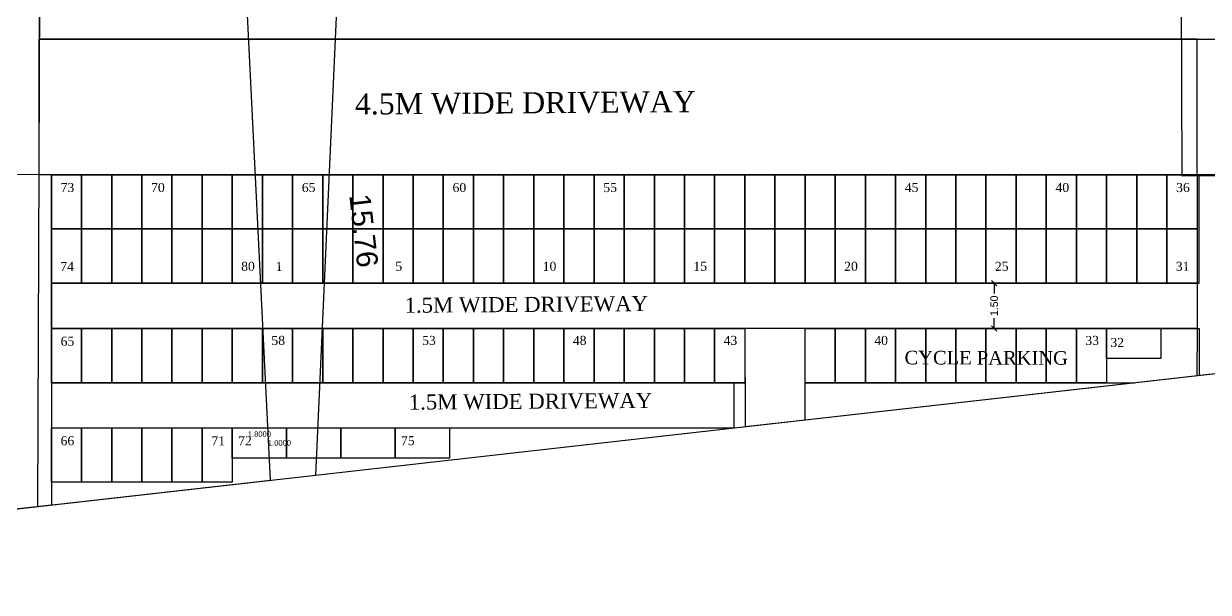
# Model space of a CAD drawing. Header units: metres. Extents: x 0 to 2231, y 0 to 2243.
# Drawn here: x 1913.99 to 1953.29, y 2143.89 to 2162.76 of the extents above; entities that cross this region are included whole.
import ezdxf

# ---------------------------------------------------------------- set-up
doc = ezdxf.new("R2010")
doc.units = ezdxf.units.M
for name, color, linetype in [('AS_AT_SITE', 6, 'Continuous'), ('BLK_1_FLR_0_STAIR_3_LANDING_2', 7, 'Continuous'), ('BLK_1_LVL_0_SIDE_SETBACK2', 102, 'Continuous'), ('BLK_2_LVL_0_FRONT_SETBACK', 2, 'Continuous'), ('CYCLE_PARKING', 250, 'Continuous'), ('FMB_OR_PLR', 70, 'Continuous'), ('INTERNAL_VEHICULAR_ACCESS_DIST', 161, 'Continuous'), ('PLOT_BOUNDARY', 70, 'Continuous'), ('SUPER_IMPOSED', 5, 'Continuous'), ('TWO_WHEELER_DRIVE_WAY', 7, 'Continuous'), ('TWO_WHEELER_PARKING', 2, 'Continuous')]:
    doc.layers.add(name, color=color, linetype=linetype)
doc.styles.get("Standard").update_dxf_attribs({"font": 'arial.ttf'})
doc.styles.add('style3', font='times.ttf', dxfattribs={"height": 500})
doc.dimstyles.get("Standard").update_dxf_attribs({"dimtxt": 0.18, "dimasz": 0.18, "dimexe": 0.18, "dimexo": 0.0625, "dimgap": 0.09, "dimtad": 0, "dimtih": 1, "dimtoh": 1, "dimdec": 4, "dimzin": 0, "dimdsep": 46, "dimtxsty": 'Standard', "dimcen": 0.09, "dimadec": 0, "dimazin": 0, "dimtfac": 1, "dimtdec": 4, "dimtofl": 0, "dimtmove": 0, "dimatfit": 3, "dimfxl": 0, "dimtolj": 1, "dimtzin": 0, "dimarcsym": 0})
doc.dimstyles.new('STANDARD$0', dxfattribs={"dimtxt": 0.25, "dimasz": 0.18, "dimexe": 0.15, "dimexo": 0.15, "dimgap": 0.1, "dimtad": 0, "dimzin": 0, "dimdsep": 46, "dimtxsty": 'Standard', "dimblk": 'OBLIQUE', "dimcen": 0.0625, "dimdle": 0.02, "dimadec": 0, "dimazin": 0, "dimtfac": 1, "dimtix": 1, "dimtofl": 0, "dimtmove": 2, "dimatfit": 3, "dimldrblk": 'OBLIQUE', "dimfxl": 0, "dimtolj": 1, "dimtzin": 0, "dimarcsym": 0})

# ---------------------------------------------------------------- blocks, each defined once
blk = doc.blocks.new('*D378')
at = {"layer": 'Defpoints', "color": 0}
for p in [(2010.057, 2157.543), (1901.946, 2145.323), (1902.107, 2143.894)]:
    blk.add_point(p, dxfattribs=at)
at = {"color": 0, "insert": (1962.949, 2150.771), "char_height": 1.2, "attachment_point": 5, "rotation": 6.4491}
blk.add_mtext('\\A1;108.80', dxfattribs=at)
blk = doc.blocks.new('*D382')
at = {"layer": 'Defpoints', "color": 0}
for p in [(1920.911, 2149.349), (1922.711, 2149.349), (1922.711, 2149.142)]:
    blk.add_point(p, dxfattribs=at)
at = {"color": 0, "insert": (1921.811, 2149.142), "char_height": 0.18, "attachment_point": 5}
blk.add_mtext('\\A1;1.8000', dxfattribs=at)
blk = doc.blocks.new('*D383')
at = {"layer": 'Defpoints', "color": 0}
for p in [(1922.711, 2149.349), (1922.476, 2148.349), (1922.711, 2148.349)]:
    blk.add_point(p, dxfattribs=at)
at = {"color": 0, "insert": (1922.476, 2148.849), "char_height": 0.18, "attachment_point": 5}
blk.add_mtext('\\A1;1.0000', dxfattribs=at)
blk = doc.blocks.new('*D358')
at = {"color": 0, "lineweight": -2}
blk.add_line((1926.156, 2148.06), (1926.305, 2148.076), dxfattribs=at)
at = {"layer": 'Defpoints', "color": 0}
for p in [(1924.385, 2163.724), (1926.156, 2148.06), (1926.156, 2148.06)]:
    blk.add_point(p, dxfattribs=at)
at = {"color": 0, "insert": (1925.27, 2155.892), "char_height": 0.7, "attachment_point": 5, "rotation": 276.4491}
blk.add_mtext('\\A1;15.76', dxfattribs=at)
blk = doc.blocks.new('_Oblique')
at = {"color": 0, "lineweight": -2}
blk.add_line((-0.5, -0.5), (0.5, 0.5), dxfattribs=at)
blk = doc.blocks.new('*D532')
at = {"layer": 'Defpoints', "color": 0}
for p in [(1946.184, 2154.149), (1946.184, 2154.149), (1946.184, 2152.649)]:
    blk.add_point(p, dxfattribs=at)
at = {"layer": 'TWO_WHEELER_DRIVE_WAY', "color": 0, "lineweight": -2}
for p, q in [((1946.184, 2154.169), (1946.184, 2153.811)), ((1946.184, 2154.149), (1946.334, 2154.149)), ((1946.184, 2152.629), (1946.184, 2152.986)), ((1946.184, 2152.649), (1946.334, 2152.649))]:
    blk.add_line(p, q, dxfattribs=at)
at = {"layer": 'TWO_WHEELER_DRIVE_WAY', "color": 0, "lineweight": -2, "xscale": 0.18, "yscale": 0.18, "zscale": 0.18}
for p, rotation in [((1946.184, 2154.149), 90), ((1946.184, 2152.649), 270)]:
    blk.add_blockref('_Oblique', p, dxfattribs=dict(at, rotation=rotation))
at = {"layer": 'TWO_WHEELER_DRIVE_WAY', "color": 0, "insert": (1946.184, 2153.399), "char_height": 0.25, "attachment_point": 5, "rotation": 90}
blk.add_mtext('\\A1;1.50', dxfattribs=at)

msp = doc.modelspace()

# ---------------------------------------------------------------- linework, layer by layer
for p, q in [((1914.51939, 2162.24888), (1914.51939, 2163.80358)), ((1952.9786, 2157.74888), (1914.91109, 2157.74888)), ((1914.91109, 2157.74888), (1914.91109, 2154.14888)), ((1952.9786, 2154.14888), (1952.9786, 2157.74888)), ((1914.91109, 2154.14888), (1952.9786, 2154.14888)), ((1914.91109, 2152.64888), (1914.91109, 2150.84888)), ((1914.91109, 2152.64888), (1937.91109, 2152.64888)), ((1939.91109, 2152.64888), (1952.9786, 2152.64888)), ((1952.9786, 2152.64888), (1952.9786, 2151.0915)), ((1914.91109, 2150.84888), (1937.91109, 2150.84888)), ((1939.91109, 2150.84888), (1950.83225, 2150.84888)), ((1914.91109, 2149.34888), (1914.91109, 2146.78848)), ((1914.91109, 2149.34888), (1937.5622, 2149.34888))]:
    msp.add_line(p, q)
msp.add_lwpolyline([(1914.51939, 2162.24888), (1924.56232, 2162.24888), (2009.84002, 2162.24888)])
at = {"color": 1}
for points in [[(1940.91109, 2152.64888), (1939.91109, 2152.64888)], [(1939.91109, 2150.84888), (1940.91109, 2150.84888)]]:
    msp.add_lwpolyline(points, dxfattribs=at)
at = {"layer": 'AS_AT_SITE', "color": 6}
msp.add_lwpolyline([(2008.02037, 2201.69651), (1900.22037, 2201.69651), (1901.94556, 2145.3229), (2010.05707, 2157.54345)], close=True, dxfattribs=at)
at = {"layer": 'BLK_1_FLR_0_STAIR_3_LANDING_2', "color": 7}
msp.add_line((1952.91109, 2157.70467), (1952.91109, 2162.24888), dxfattribs=at)
at = {"layer": 'BLK_1_LVL_0_SIDE_SETBACK2', "color": 102}
msp.add_lwpolyline([(1924.38509, 2163.72404), (1923.66611, 2147.77812), (2000.12832, 2156.42114), (2000.12832, 2163.72404)], close=True, dxfattribs=at)
at = {"layer": 'BLK_2_LVL_0_FRONT_SETBACK', "color": 2}
msp.add_lwpolyline([(1914.51939, 2163.72404), (1914.45027, 2146.73639), (1922.18156, 2147.61031), (1921.38509, 2163.72404)], close=True, dxfattribs=at)
at = {"layer": 'CYCLE_PARKING', "color": 250, "ltscale": 0.3}
for points in [[(1914.91109, 2154.14888), (1914.91109, 2155.94888), (1915.91109, 2155.94888), (1915.91109, 2154.14888)], [(1915.91109, 2154.14888), (1915.91109, 2155.94888), (1916.91109, 2155.94888), (1916.91109, 2154.14888)], [(1916.91109, 2154.14888), (1916.91109, 2155.94888), (1917.91109, 2155.94888), (1917.91109, 2154.14888)], [(1917.91109, 2154.14888), (1917.91109, 2155.94888), (1918.91109, 2155.94888), (1918.91109, 2154.14888)], [(1918.91109, 2154.14888), (1918.91109, 2155.94888), (1919.91109, 2155.94888), (1919.91109, 2154.14888)], [(1919.91109, 2154.14888), (1919.91109, 2155.94888), (1920.91109, 2155.94888), (1920.91109, 2154.14888)], [(1920.91109, 2154.14888), (1920.91109, 2155.94888), (1921.91109, 2155.94888), (1921.91109, 2154.14888)], [(1914.91109, 2150.84888), (1914.91109, 2152.64888), (1915.91109, 2152.64888), (1915.91109, 2150.84888)], [(1915.91109, 2150.84888), (1915.91109, 2152.64888), (1916.91109, 2152.64888), (1916.91109, 2150.84888)], [(1916.91109, 2150.84888), (1916.91109, 2152.64888), (1917.91109, 2152.64888), (1917.91109, 2150.84888)], [(1917.91109, 2150.84888), (1917.91109, 2152.64888), (1918.91109, 2152.64888), (1918.91109, 2150.84888)], [(1918.91109, 2150.84888), (1918.91109, 2152.64888), (1919.91109, 2152.64888), (1919.91109, 2150.84888)], [(1919.91109, 2150.84888), (1919.91109, 2152.64888), (1920.91109, 2152.64888), (1920.91109, 2150.84888)], [(1920.91109, 2150.84888), (1920.91109, 2152.64888), (1921.91109, 2152.64888), (1921.91109, 2150.84888)], [(1921.91109, 2150.84888), (1921.91109, 2152.64888), (1922.91109, 2152.64888), (1922.91109, 2150.84888)], [(1922.91109, 2150.84888), (1922.91109, 2152.64888), (1923.91109, 2152.64888), (1923.91109, 2150.84888)], [(1923.91109, 2150.84888), (1923.91109, 2152.64888), (1924.91109, 2152.64888), (1924.91109, 2150.84888)], [(1924.91109, 2150.84888), (1924.91109, 2152.64888), (1925.91109, 2152.64888), (1925.91109, 2150.84888)], [(1925.91109, 2150.84888), (1925.91109, 2152.64888), (1926.91109, 2152.64888), (1926.91109, 2150.84888)], [(1926.91109, 2150.84888), (1926.91109, 2152.64888), (1927.91109, 2152.64888), (1927.91109, 2150.84888)], [(1927.91109, 2150.84888), (1927.91109, 2152.64888), (1928.91109, 2152.64888), (1928.91109, 2150.84888)], [(1928.91109, 2150.84888), (1928.91109, 2152.64888), (1929.91109, 2152.64888), (1929.91109, 2150.84888)], [(1929.91109, 2150.84888), (1929.91109, 2152.64888), (1930.91109, 2152.64888), (1930.91109, 2150.84888)], [(1930.91109, 2150.84888), (1930.91109, 2152.64888), (1931.91109, 2152.64888), (1931.91109, 2150.84888)], [(1931.91109, 2150.84888), (1931.91109, 2152.64888), (1932.91109, 2152.64888), (1932.91109, 2150.84888)], [(1932.91109, 2150.84888), (1932.91109, 2152.64888), (1933.91109, 2152.64888), (1933.91109, 2150.84888)], [(1933.91109, 2150.84888), (1933.91109, 2152.64888), (1934.91109, 2152.64888), (1934.91109, 2150.84888)], [(1934.91109, 2150.84888), (1934.91109, 2152.64888), (1935.91109, 2152.64888), (1935.91109, 2150.84888)], [(1935.91109, 2150.84888), (1935.91109, 2152.64888), (1936.91109, 2152.64888), (1936.91109, 2150.84888)], [(1936.91109, 2150.84888), (1936.91109, 2152.64888), (1937.91109, 2152.64888), (1937.91109, 2150.84888)], [(1939.91109, 2150.84888), (1939.91109, 2152.64888), (1940.91109, 2152.64888), (1940.91109, 2150.84888)], [(1940.91109, 2150.84888), (1940.91109, 2152.64888), (1941.91109, 2152.64888), (1941.91109, 2150.84888)], [(1941.91109, 2150.84888), (1941.91109, 2152.64888), (1942.91109, 2152.64888), (1942.91109, 2150.84888)], [(1942.91109, 2150.84888), (1942.91109, 2152.64888), (1943.91109, 2152.64888), (1943.91109, 2150.84888)], [(1943.91109, 2150.84888), (1943.91109, 2152.64888), (1944.91109, 2152.64888), (1944.91109, 2150.84888)], [(1944.91109, 2150.84888), (1944.91109, 2152.64888), (1945.91109, 2152.64888), (1945.91109, 2150.84888)], [(1945.91109, 2150.84888), (1945.91109, 2152.64888), (1946.91109, 2152.64888), (1946.91109, 2150.84888)], [(1946.91109, 2150.84888), (1946.91109, 2152.64888), (1947.91109, 2152.64888), (1947.91109, 2150.84888)], [(1947.91109, 2150.84888), (1947.91109, 2152.64888), (1948.91109, 2152.64888), (1948.91109, 2150.84888)], [(1948.91109, 2150.84888), (1948.91109, 2152.64888), (1949.91109, 2152.64888), (1949.91109, 2150.84888)], [(1951.71109, 2151.64888), (1949.91109, 2151.64888), (1949.91109, 2152.64888), (1951.71109, 2152.64888)], [(1914.91109, 2147.54888), (1914.91109, 2149.34888), (1915.91109, 2149.34888), (1915.91109, 2147.54888)], [(1915.91109, 2147.54888), (1915.91109, 2149.34888), (1916.91109, 2149.34888), (1916.91109, 2147.54888)], [(1916.91109, 2147.54888), (1916.91109, 2149.34888), (1917.91109, 2149.34888), (1917.91109, 2147.54888)], [(1917.91109, 2147.54888), (1917.91109, 2149.34888), (1918.91109, 2149.34888), (1918.91109, 2147.54888)], [(1918.91109, 2147.54888), (1918.91109, 2149.34888), (1919.91109, 2149.34888), (1919.91109, 2147.54888)], [(1919.91109, 2147.54888), (1919.91109, 2149.34888), (1920.91109, 2149.34888), (1920.91109, 2147.54888)], [(1922.71109, 2148.34888), (1920.91109, 2148.34888), (1920.91109, 2149.34888), (1922.71109, 2149.34888)], [(1924.51109, 2148.34888), (1922.71109, 2148.34888), (1922.71109, 2149.34888), (1924.51109, 2149.34888)], [(1926.31109, 2148.34888), (1924.51109, 2148.34888), (1924.51109, 2149.34888), (1926.31109, 2149.34888)], [(1928.11109, 2148.34888), (1926.31109, 2148.34888), (1926.31109, 2149.34888), (1928.11109, 2149.34888)]]:
    msp.add_lwpolyline(points, close=True, dxfattribs=at)
at = {"layer": 'FMB_OR_PLR', "color": 70}
msp.add_lwpolyline([(2008.02037, 2201.69651), (1900.22037, 2201.69651), (1901.94556, 2145.3229), (2010.05707, 2157.54345)], close=True, dxfattribs=at)
at = {"layer": 'INTERNAL_VEHICULAR_ACCESS_DIST', "color": 161}
msp.add_lwpolyline([(1952.39902, 2163.72404), (1958.42149, 2163.72404), (1958.42149, 2157.72527), (1952.42153, 2157.70284)], close=True, dxfattribs=at)
at = {"layer": 'PLOT_BOUNDARY'}
msp.add_lwpolyline([(2008.02037, 2201.69651), (1900.22037, 2201.69651), (1901.94556, 2145.3229), (2010.05707, 2157.54345)], close=True, dxfattribs=at)
at = {"layer": 'SUPER_IMPOSED', "color": 5}
msp.add_lwpolyline([(2008.02037, 2201.69651), (1900.22037, 2201.69651), (1901.94556, 2145.3229), (2010.05707, 2157.54345)], close=True, dxfattribs=at)
at = {"layer": 'TWO_WHEELER_DRIVE_WAY', "color": 6}
for points in [[(1952.91109, 2162.24888), (1914.49508, 2162.24888), (1914.49508, 2157.75057), (1952.91109, 2157.75057)], [(1914.91109, 2157.74888), (1914.91109, 2146.78848), (1911.91109, 2146.44937), (1911.56479, 2157.76551), (1914.49508, 2157.74968), (1914.91109, 2157.74888)], [(1952.91109, 2152.64888), (1952.90522, 2151.0832), (1954.9159, 2151.31048), (1954.92149, 2157.74888), (1952.91109, 2157.74888)], [(1914.91109, 2152.64888), (1914.91109, 2154.14888), (1952.91109, 2154.14888), (1952.91109, 2152.64888), (1939.91109, 2152.64888)], [(1937.91109, 2152.64888), (1937.92469, 2149.38986), (1939.91109, 2149.61439), (1939.91109, 2150.84888), (1939.91109, 2152.64888)], [(1914.91109, 2150.84888), (1914.91109, 2149.34888), (1937.5622, 2149.34888), (1937.5622, 2150.84888)]]:
    msp.add_lwpolyline(points, close=True, dxfattribs=at)
at = {"layer": 'TWO_WHEELER_PARKING', "color": 2, "ltscale": 0.3}
for points in [[(1914.91109, 2155.94888), (1914.91109, 2157.74888), (1915.91109, 2157.74888), (1915.91109, 2155.94888)], [(1915.91109, 2155.94888), (1915.91109, 2157.74888), (1916.91109, 2157.74888), (1916.91109, 2155.94888)], [(1916.91109, 2155.94888), (1916.91109, 2157.74888), (1917.91109, 2157.74888), (1917.91109, 2155.94888)], [(1917.91109, 2155.94888), (1917.91109, 2157.74888), (1918.91109, 2157.74888), (1918.91109, 2155.94888)], [(1918.91109, 2155.94888), (1918.91109, 2157.74888), (1919.91109, 2157.74888), (1919.91109, 2155.94888)], [(1919.91109, 2155.94888), (1919.91109, 2157.74888), (1920.91109, 2157.74888), (1920.91109, 2155.94888)], [(1920.91109, 2155.94888), (1920.91109, 2157.74888), (1921.91109, 2157.74888), (1921.91109, 2155.94888)], [(1921.91109, 2155.94888), (1921.91109, 2157.74888), (1922.91109, 2157.74888), (1922.91109, 2155.94888)], [(1922.91109, 2155.94888), (1922.91109, 2157.74888), (1923.91109, 2157.74888), (1923.91109, 2155.94888)], [(1923.91109, 2155.94888), (1923.91109, 2157.74888), (1924.91109, 2157.74888), (1924.91109, 2155.94888)], [(1924.91109, 2155.94888), (1924.91109, 2157.74888), (1925.91109, 2157.74888), (1925.91109, 2155.94888)], [(1925.91109, 2155.94888), (1925.91109, 2157.74888), (1926.91109, 2157.74888), (1926.91109, 2155.94888)], [(1926.91109, 2155.94888), (1926.91109, 2157.74888), (1927.91109, 2157.74888), (1927.91109, 2155.94888)], [(1927.91109, 2155.94888), (1927.91109, 2157.74888), (1928.91109, 2157.74888), (1928.91109, 2155.94888)], [(1928.91109, 2155.94888), (1928.91109, 2157.74888), (1929.91109, 2157.74888), (1929.91109, 2155.94888)], [(1929.91109, 2155.94888), (1929.91109, 2157.74888), (1930.91109, 2157.74888), (1930.91109, 2155.94888)], [(1930.91109, 2155.94888), (1930.91109, 2157.74888), (1931.91109, 2157.74888), (1931.91109, 2155.94888)], [(1931.91109, 2155.94888), (1931.91109, 2157.74888), (1932.91109, 2157.74888), (1932.91109, 2155.94888)], [(1932.91109, 2155.94888), (1932.91109, 2157.74888), (1933.91109, 2157.74888), (1933.91109, 2155.94888)], [(1933.91109, 2155.94888), (1933.91109, 2157.74888), (1934.91109, 2157.74888), (1934.91109, 2155.94888)], [(1934.91109, 2155.94888), (1934.91109, 2157.74888), (1935.91109, 2157.74888), (1935.91109, 2155.94888)], [(1935.91109, 2155.94888), (1935.91109, 2157.74888), (1936.91109, 2157.74888), (1936.91109, 2155.94888)], [(1936.91109, 2155.94888), (1936.91109, 2157.74888), (1937.91109, 2157.74888), (1937.91109, 2155.94888)], [(1937.91109, 2155.94888), (1937.91109, 2157.74888), (1938.91109, 2157.74888), (1938.91109, 2155.94888)], [(1938.91109, 2155.94888), (1938.91109, 2157.74888), (1939.91109, 2157.74888), (1939.91109, 2155.94888)], [(1939.91109, 2155.94888), (1939.91109, 2157.74888), (1940.91109, 2157.74888), (1940.91109, 2155.94888)], [(1940.91109, 2155.94888), (1940.91109, 2157.74888), (1941.91109, 2157.74888), (1941.91109, 2155.94888)], [(1941.91109, 2155.94888), (1941.91109, 2157.74888), (1942.91109, 2157.74888), (1942.91109, 2155.94888)], [(1942.91109, 2155.94888), (1942.91109, 2157.74888), (1943.91109, 2157.74888), (1943.91109, 2155.94888)], [(1943.91109, 2155.94888), (1943.91109, 2157.74888), (1944.91109, 2157.74888), (1944.91109, 2155.94888)], [(1944.91109, 2155.94888), (1944.91109, 2157.74888), (1945.91109, 2157.74888), (1945.91109, 2155.94888)], [(1945.91109, 2155.94888), (1945.91109, 2157.74888), (1946.91109, 2157.74888), (1946.91109, 2155.94888)], [(1946.91109, 2155.94888), (1946.91109, 2157.74888), (1947.91109, 2157.74888), (1947.91109, 2155.94888)], [(1947.91109, 2155.94888), (1947.91109, 2157.74888), (1948.91109, 2157.74888), (1948.91109, 2155.94888)], [(1948.91109, 2155.94888), (1948.91109, 2157.74888), (1949.91109, 2157.74888), (1949.91109, 2155.94888)], [(1949.91109, 2155.94888), (1949.91109, 2157.74888), (1950.91109, 2157.74888), (1950.91109, 2155.94888)], [(1950.91109, 2155.94888), (1950.91109, 2157.74888), (1951.91109, 2157.74888), (1951.91109, 2155.94888)], [(1951.91109, 2155.94888), (1951.91109, 2157.74888), (1952.91109, 2157.74888), (1952.91109, 2155.94888)], [(1921.91109, 2154.14888), (1921.91109, 2155.94888), (1922.91109, 2155.94888), (1922.91109, 2154.14888)], [(1922.91109, 2154.14888), (1922.91109, 2155.94888), (1923.91109, 2155.94888), (1923.91109, 2154.14888)], [(1923.91109, 2154.14888), (1923.91109, 2155.94888), (1924.91109, 2155.94888), (1924.91109, 2154.14888)], [(1924.91109, 2154.14888), (1924.91109, 2155.94888), (1925.91109, 2155.94888), (1925.91109, 2154.14888)], [(1925.91109, 2154.14888), (1925.91109, 2155.94888), (1926.91109, 2155.94888), (1926.91109, 2154.14888)], [(1926.91109, 2154.14888), (1926.91109, 2155.94888), (1927.91109, 2155.94888), (1927.91109, 2154.14888)], [(1927.91109, 2154.14888), (1927.91109, 2155.94888), (1928.91109, 2155.94888), (1928.91109, 2154.14888)], [(1928.91109, 2154.14888), (1928.91109, 2155.94888), (1929.91109, 2155.94888), (1929.91109, 2154.14888)], [(1929.91109, 2154.14888), (1929.91109, 2155.94888), (1930.91109, 2155.94888), (1930.91109, 2154.14888)], [(1930.91109, 2154.14888), (1930.91109, 2155.94888), (1931.91109, 2155.94888), (1931.91109, 2154.14888)], [(1931.91109, 2154.14888), (1931.91109, 2155.94888), (1932.91109, 2155.94888), (1932.91109, 2154.14888)], [(1932.91109, 2154.14888), (1932.91109, 2155.94888), (1933.91109, 2155.94888), (1933.91109, 2154.14888)], [(1933.91109, 2154.14888), (1933.91109, 2155.94888), (1934.91109, 2155.94888), (1934.91109, 2154.14888)], [(1934.91109, 2154.14888), (1934.91109, 2155.94888), (1935.91109, 2155.94888), (1935.91109, 2154.14888)], [(1935.91109, 2154.14888), (1935.91109, 2155.94888), (1936.91109, 2155.94888), (1936.91109, 2154.14888)], [(1936.91109, 2154.14888), (1936.91109, 2155.94888), (1937.91109, 2155.94888), (1937.91109, 2154.14888)], [(1937.91109, 2154.14888), (1937.91109, 2155.94888), (1938.91109, 2155.94888), (1938.91109, 2154.14888)], [(1938.91109, 2154.14888), (1938.91109, 2155.94888), (1939.91109, 2155.94888), (1939.91109, 2154.14888)], [(1939.91109, 2154.14888), (1939.91109, 2155.94888), (1940.91109, 2155.94888), (1940.91109, 2154.14888)], [(1940.91109, 2154.14888), (1940.91109, 2155.94888), (1941.91109, 2155.94888), (1941.91109, 2154.14888)], [(1941.91109, 2154.14888), (1941.91109, 2155.94888), (1942.91109, 2155.94888), (1942.91109, 2154.14888)], [(1942.91109, 2154.14888), (1942.91109, 2155.94888), (1943.91109, 2155.94888), (1943.91109, 2154.14888)], [(1943.91109, 2154.14888), (1943.91109, 2155.94888), (1944.91109, 2155.94888), (1944.91109, 2154.14888)], [(1944.91109, 2154.14888), (1944.91109, 2155.94888), (1945.91109, 2155.94888), (1945.91109, 2154.14888)], [(1945.91109, 2154.14888), (1945.91109, 2155.94888), (1946.91109, 2155.94888), (1946.91109, 2154.14888)], [(1946.91109, 2154.14888), (1946.91109, 2155.94888), (1947.91109, 2155.94888), (1947.91109, 2154.14888)], [(1947.91109, 2154.14888), (1947.91109, 2155.94888), (1948.91109, 2155.94888), (1948.91109, 2154.14888)], [(1948.91109, 2154.14888), (1948.91109, 2155.94888), (1949.91109, 2155.94888), (1949.91109, 2154.14888)], [(1949.91109, 2154.14888), (1949.91109, 2155.94888), (1950.91109, 2155.94888), (1950.91109, 2154.14888)], [(1950.91109, 2154.14888), (1950.91109, 2155.94888), (1951.91109, 2155.94888), (1951.91109, 2154.14888)], [(1951.91109, 2154.14888), (1951.91109, 2155.94888), (1952.91109, 2155.94888), (1952.91109, 2154.14888)]]:
    msp.add_lwpolyline(points, close=True, dxfattribs=at)

# ---------------------------------------------------------------- texts
at = {"extrusion": (0.001319, -0.005372, 0.999985), "style": 'style3'}
msp.add_text('CYCLE PARKING', height=0.45, rotation=359.860027, dxfattribs=at).set_placement((1943.2066, 2151.43982, -8.9948))
at = {"attachment_point": 7, "rotation": 0.407342}
for s, insert, char_height, width in [('{\\fTimes New Roman|b0|i0|c0|p18;\\W9.53238; \\W1;4.5M WIDE DRIVEWAY}', (1922.46009, 2159.70983), 0.7, 15.9466523), ('{\\fTimes New Roman|b0|i0|c0|p18; 73}', (1915.21859, 2157.16757), 0.3, 0.3937777), ('{\\fTimes New Roman|b0|i0|c0|p18;70}', (1918.21859, 2157.16757), 0.3, 0.3937777), ('{\\fTimes New Roman|b0|i0|c0|p18;65}', (1923.21859, 2157.16757), 0.3, 0.3937777), ('{\\fTimes New Roman|b0|i0|c0|p18;60}', (1928.21859, 2157.16757), 0.3, 0.3937777), ('{\\fTimes New Roman|b0|i0|c0|p18; 55}', (1933.21859, 2157.16757), 0.3, 0.3937777), ('{\\fTimes New Roman|b0|i0|c0|p18;45}', (1943.21859, 2157.16757), 0.3, 0.3937777), ('{\\fTimes New Roman|b0|i0|c0|p18;40}', (1948.21859, 2157.16757), 0.3, 0.3937777), ('{\\fTimes New Roman|b0|i0|c0|p18;36}', (1952.21859, 2157.16757), 0.3, 0.3937777), ('{\\fTimes New Roman|b0|i0|c0|p18;74}', (1915.20862, 2154.55381), 0.3, 0.3937777), ('{\\fTimes New Roman|b0|i0|c0|p18;80}', (1921.20684, 2154.55381), 0.3, 0.3937777), ('{\\fTimes New Roman|b0|i0|c0|p18;\\W1.25641; \\W1;1}', (1922.20862, 2154.55381), 0.3, 0.3937777), ('{\\fTimes New Roman|b0|i0|c0|p18;\\W1.00544; \\W1;5}', (1926.20862, 2154.55381), 0.3, 0.3937777), ('{\\fTimes New Roman|b0|i0|c0|p18; 10}', (1931.20862, 2154.55381), 0.3, 0.3937777), ('{\\fTimes New Roman|b0|i0|c0|p18;\\W0.14411; \\W1;15}', (1936.20862, 2154.55381), 0.3, 0.3937777), ('{\\fTimes New Roman|b0|i0|c0|p18;20}', (1941.20862, 2154.55381), 0.3, 0.3937777), ('{\\fTimes New Roman|b0|i0|c0|p18;25}', (1946.20862, 2154.55381), 0.3, 0.3937777), ('{\\fTimes New Roman|b0|i0|c0|p18;\\W0.10309; \\W1;31}', (1952.20862, 2154.55381), 0.3, 0.3937777), ('{\\fTimes New Roman|b0|i0|c0|p18;\\W7.35938;   \\W1;1.5M WIDE DRIVEWAY}', (1922.46009, 2153.12564), 0.5, 15.9466523), ('{\\fTimes New Roman|b0|i0|c0|p18;65}', (1915.21859, 2152.06757), 0.3, 0.3937777), ('{\\fTimes New Roman|b0|i0|c0|p18;58}', (1922.20862, 2152.0943), 0.3, 0.3937777), ('{\\fTimes New Roman|b0|i0|c0|p18; 53}', (1927.20862, 2152.0943), 0.3, 0.3937777), ('{\\fTimes New Roman|b0|i0|c0|p18;48}', (1932.20862, 2152.0943), 0.3, 0.3937777), ('{\\fTimes New Roman|b0|i0|c0|p18;43}', (1937.20862, 2152.0943), 0.3, 0.3937777), ('{\\fTimes New Roman|b0|i0|c0|p18;40}', (1942.20862, 2152.0943), 0.3, 0.3937777), ('{\\fTimes New Roman|b0|i0|c0|p18; 33}', (1949.20862, 2152.0943), 0.3, 0.3937777), ('{\\fTimes New Roman|b0|i0|c0|p18;32}', (1950.03889, 2152.02778), 0.3, 0.3937777), ('{\\fTimes New Roman|b0|i0|c0|p18;\\W7.35938;   \\W1;1.5M WIDE DRIVEWAY}', (1922.59886, 2149.91191), 0.5, 15.9466523), ('{\\fTimes New Roman|b0|i0|c0|p18;66}', (1915.21859, 2148.76757), 0.3, 0.3937777), ('{\\fTimes New Roman|b0|i0|c0|p18; 71}', (1920.21859, 2148.76757), 0.3, 0.3937777), ('{\\fTimes New Roman|b0|i0|c0|p18;72}', (1921.10715, 2148.76757), 0.3, 0.3937777), ('{\\fTimes New Roman|b0|i0|c0|p18;75}', (1926.50715, 2148.76757), 0.3, 0.3937777)]:
    msp.add_mtext(s, dxfattribs=dict(at, insert=insert, char_height=char_height, width=width))

# ---------------------------------------------------------------- dimensions: what is measured, and where the dimension line sits
for p1, p2, distance, dimstyle, override, picture, middle in [((1924.38509, 2163.72404), (1926.15575, 2148.05954), 0, 'STANDARD$0', {"dimtxt": 0.7, "dimse1": 1, "dimsd1": 1, "dimsd2": 1}, '*D358', (1925.27042, 2155.89179)), ((1920.91109, 2149.34888), (1922.71109, 2149.34888), -0.20731, 'Standard', {"dimse1": 1, "dimse2": 1, "dimsd1": 1, "dimsd2": 1}, '*D382', (1921.81109, 2149.14158)), ((1922.71109, 2149.34888), (1922.71109, 2148.34888), -0.23512, 'Standard', {"dimse1": 1, "dimse2": 1, "dimsd1": 1, "dimsd2": 1}, '*D383', (1922.47597, 2148.84888))]:
    dim = msp.add_aligned_dim(p1=p1, p2=p2, distance=distance, dimstyle=dimstyle, override=override)
    dim.commit()
    dim.dimension.update_dxf_attribs({"geometry": picture, "text_midpoint": middle})
dim = msp.add_linear_dim(base=(1902.10709, 2143.89396), p1=(2010.05707, 2157.54345), p2=(1901.94556, 2145.3229), angle=186.449139, dimstyle='STANDARD$0', override={"dimtxt": 1.2, "dimexe": 0.18, "dimexo": 0.0625, "dimgap": 0.09, "dimcen": 0.09, "dimdle": 0, "dimse1": 1, "dimse2": 1, "dimsd1": 1, "dimsd2": 1, "dimtix": 0, "dimtmove": 0, "dimfxl": 1, "dimfxlon": 0})
dim.commit()
dim.dimension.update_dxf_attribs({"geometry": '*D378', "text_midpoint": (1962.94885, 2150.7713), "dimtype": 161})
at = {"layer": 'TWO_WHEELER_DRIVE_WAY', "color": 6}
dim = msp.add_aligned_dim(p1=(1946.18406, 2152.64888), p2=(1946.18406, 2154.14888), distance=0, dimstyle='STANDARD$0', dxfattribs=at)
dim.commit()
dim.dimension.update_dxf_attribs({"geometry": '*D532', "text_midpoint": (1946.18406, 2153.39888)})

doc.saveas('drawing.dxf')
